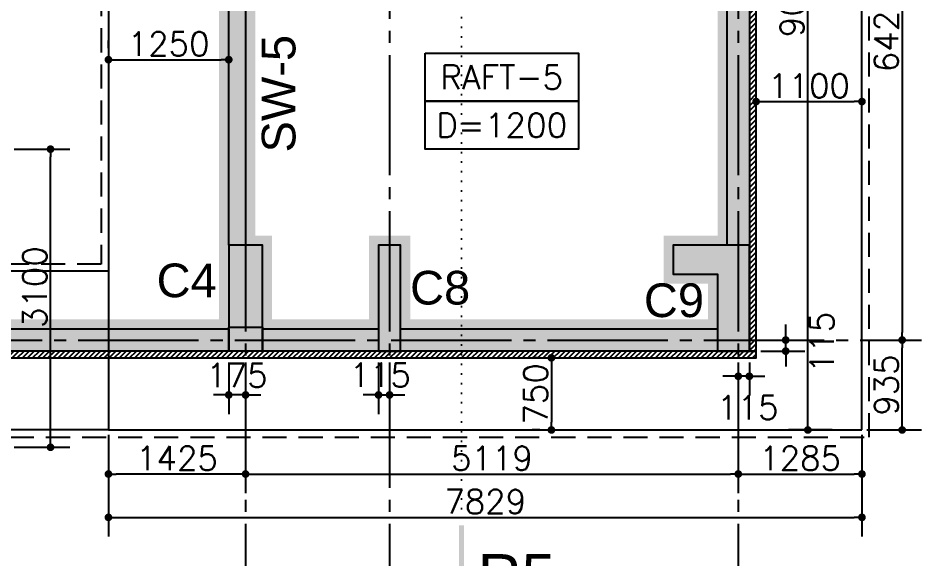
# Model space of a CAD drawing. Extents: x -200722 to 834823, y -494970 to 88783.
# Drawn here: x 318145 to 327616, y 22880 to 28500 of the extents above; entities that cross this region are included whole.
import ezdxf
from ezdxf.enums import TextEntityAlignment as Align

# ---------------------------------------------------------------- set-up
doc = ezdxf.new("R2010")
doc.units = 0
doc.header["$LTSCALE"] = 100
doc.header["$MEASUREMENT"] = 0
doc.header["$PDMODE"] = 34
for name, pattern in [('ACAD_ISO04W100', [30, 24, -3, 0, -3]), ('CL', [3.25, 2.5, -0.25, 0.25, -0.25]), ('DOT', [0.25, 0, -0.25]), ('HIDDEN', [0.375, 0.25, -0.125])]:
    doc.linetypes.add(name, pattern=pattern)
doc.layers.get('0').update_dxf_attribs({"linetype": 'CONTINUOUS'})
doc.layers.get('DEFPOINTS').update_dxf_attribs({"linetype": 'CONTINUOUS'})
for name, color, linetype in [('A-Grid', 5, 'ACAD_ISO04W100'), ('BEAM', 4, 'CONTINUOUS'), ('COL. SHED. STEEL.', 6, 'CONTINUOUS'), ('COL_H', 235, 'CONTINUOUS'), ('DIM', 3, 'CONTINUOUS'), ('F_EXEC', 3, 'HIDDEN'), ('F_FTG1', 11, 'CONTINUOUS'), ('RCCWALL', 6, 'CONTINUOUS'), ('TEXT', 2, 'CONTINUOUS')]:
    doc.layers.add(name, color=color, linetype=linetype)
doc.layers.add('HATCH', color=252, linetype='CONTINUOUS', lineweight=30)
doc.styles.add('AR', font='arial.ttf')
doc.styles.add('ROMANS', font='romans.shx')
doc.styles.get("Standard").update_dxf_attribs({"font": 'simplex.shx'})
doc.styles.add('TIMES-N', font='arial.ttf')
doc.dimstyles.new('01 S.K', dxfattribs={"dimtxt": 230, "dimasz": 100, "dimexe": 200, "dimexo": 100, "dimgap": 50, "dimtad": 1, "dimdec": 0, "dimzin": 0, "dimdsep": 46, "dimtxsty": 'Standard', "dimblk": 'DOT', "dimcen": 0.09, "dimclrd": 4, "dimclre": 4, "dimclrt": 4, "dimadec": 0, "dimazin": 0, "dimtfac": 1, "dimtdec": 0, "dimtofl": 0, "dimtmove": 0, "dimatfit": 3, "dimfxl": 2, "dimtolj": 1, "dimtzin": 0, "dimarcsym": 1})
doc.dimstyles.new('STANDARD$0', dxfattribs={"dimtxt": 2.5, "dimasz": 2.5, "dimexe": 2, "dimexo": 0.7, "dimgap": 0.9, "dimtad": 1, "dimdec": 0, "dimdsep": 46, "dimtxsty": 'ROMANS', "dimcen": 0.09, "dimclrd": 4, "dimclre": 4, "dimclrt": 3, "dimadec": 0, "dimazin": 0, "dimtfac": 1, "dimtdec": 0, "dimtmove": 0, "dimatfit": 3, "dimfxl": 1, "dimtolj": 1, "dimtzin": 0, "dimarcsym": 0})

# ---------------------------------------------------------------- blocks, each defined once
blk = doc.blocks.new('DOT')
at = {"color": 0, "linetype": 'ByBlock'}
blk.add_line((-0.5, 0), (-1, 0), dxfattribs=at)
at = {"color": 0, "linetype": 'ByBlock', "const_width": 0.5}
blk.add_lwpolyline([(-0.25, 0, 1), (0.25, 0, 1)], format="xyb", close=True, dxfattribs=at)
blk = doc.blocks.new('*D374')
at = {"layer": 'BEAM', "color": 0, "lineweight": -2, "transparency": 16777216}
for p, q in [((326961.6, 31574.4), (327529.4, 31574.4)), ((327329.4, 31494.4), (327329.4, 25234.4)), ((326961.6, 25154.4), (327529.4, 25154.4))]:
    blk.add_line(p, q, dxfattribs=at)
at = {"layer": 'DEFPOINTS', "color": 0, "lineweight": -3, "transparency": 16777216}
for p in [(326841.6, 31574.4, 7446.6), (326841.6, 25154.4, 7446.6), (327329.4, 25154.4)]:
    blk.add_point(p, dxfattribs=at)
at = {"layer": 'BEAM', "color": 0, "lineweight": -2, "transparency": 16777216, "xscale": 80, "yscale": 80, "zscale": 80}
for p, rotation in [((327329.4, 31574.4), 90), ((327329.4, 25154.4), 270)]:
    blk.add_blockref('DOT', p, dxfattribs=dict(at, rotation=rotation))
at = {"layer": 'BEAM', "color": 0, "transparency": 16777216, "insert": (327165.4, 28364.4), "char_height": 248, "attachment_point": 5, "rotation": 90}
blk.add_mtext('\\A1;6420', dxfattribs=at)
blk = doc.blocks.new('_DOT')
at = {"color": 0, "linetype": 'ByBlock'}
blk.add_line((-0.5, 0), (-1, 0), dxfattribs=at)
at = {"color": 0, "linetype": 'ByBlock', "const_width": 0.5}
blk.add_lwpolyline([(-0.25, 0, 1), (0.25, 0, 1)], format="xyb", close=True, dxfattribs=at)
blk = doc.blocks.new('*D376')
at = {"layer": 'BEAM', "color": 0, "lineweight": -2, "transparency": 16777216}
for p, q in [((325626.6, 24169.4), (325626.6, 23561.5)), ((326911.6, 24169.4), (326911.6, 23561.5)), ((325706.6, 23761.5), (326831.6, 23761.5))]:
    blk.add_line(p, q, dxfattribs=at)
at = {"layer": 'DEFPOINTS', "color": 0, "transparency": 16777216}
for p in [(325626.6, 24289.4, 7446.6), (326911.6, 24289.4, 7446.6), (326911.6, 23761.5)]:
    blk.add_point(p, dxfattribs=at)
at = {"layer": 'BEAM', "color": 0, "lineweight": -2, "transparency": 16777216, "xscale": 80, "yscale": 80, "zscale": 80, "rotation": 180}
blk.add_blockref('DOT', (325626.6, 23761.5), dxfattribs=at)
at = {"layer": 'BEAM', "color": 0, "lineweight": -2, "transparency": 16777216, "xscale": 80, "yscale": 80, "zscale": 80}
blk.add_blockref('DOT', (326911.6, 23761.5), dxfattribs=at)
at = {"layer": 'BEAM', "color": 0, "transparency": 16777216, "insert": (326269.1, 23925.5), "char_height": 248, "attachment_point": 5}
blk.add_mtext('\\A1;1285', dxfattribs=at)
blk = doc.blocks.new('*D377')
at = {"layer": 'BEAM', "color": 0, "lineweight": -2, "transparency": 16777216}
for p, q in [((319082.6, 24169.4), (319082.6, 23561.5)), ((320507.6, 24169.4), (320507.6, 23561.5)), ((320427.6, 23761.5), (319162.6, 23761.5))]:
    blk.add_line(p, q, dxfattribs=at)
at = {"layer": 'DEFPOINTS', "color": 0, "lineweight": -3, "transparency": 16777216}
for p in [(319082.6, 24289.4, 7446.6), (320507.6, 24289.4, 7446.6), (319082.6, 23761.5)]:
    blk.add_point(p, dxfattribs=at)
at = {"layer": 'BEAM', "color": 0, "lineweight": -2, "transparency": 16777216, "xscale": 80, "yscale": 80, "zscale": 80, "rotation": 180}
blk.add_blockref('DOT', (319082.6, 23761.5), dxfattribs=at)
at = {"layer": 'BEAM', "color": 0, "lineweight": -2, "transparency": 16777216, "xscale": 80, "yscale": 80, "zscale": 80}
blk.add_blockref('DOT', (320507.6, 23761.5), dxfattribs=at)
at = {"layer": 'BEAM', "color": 0, "transparency": 16777216, "insert": (319795.1, 23925.5), "char_height": 248, "attachment_point": 5}
blk.add_mtext('\\A1;1425', dxfattribs=at)
blk = doc.blocks.new('*D378')
at = {"layer": 'BEAM', "color": 0, "lineweight": -2, "transparency": 16777216}
for p, q in [((319082.6, 24169.4), (319082.6, 23110.9)), ((326911.6, 24169.4), (326911.6, 23110.9)), ((319162.6, 23310.9), (326831.6, 23310.9))]:
    blk.add_line(p, q, dxfattribs=at)
at = {"layer": 'DEFPOINTS', "color": 0, "transparency": 16777216}
for p in [(319082.6, 24289.4, 7446.6), (326911.6, 24289.4, 7446.6), (326911.6, 23310.9)]:
    blk.add_point(p, dxfattribs=at)
at = {"layer": 'BEAM', "color": 0, "lineweight": -2, "transparency": 16777216, "xscale": 80, "yscale": 80, "zscale": 80, "rotation": 180}
blk.add_blockref('DOT', (319082.6, 23310.9), dxfattribs=at)
at = {"layer": 'BEAM', "color": 0, "lineweight": -2, "transparency": 16777216, "xscale": 80, "yscale": 80, "zscale": 80}
blk.add_blockref('DOT', (326911.6, 23310.9), dxfattribs=at)
at = {"layer": 'BEAM', "color": 0, "transparency": 16777216, "insert": (322997.1, 23474.9), "char_height": 248, "attachment_point": 5}
blk.add_mtext('\\A1;7829', dxfattribs=at)
blk = doc.blocks.new('*D382')
at = {"layer": 'BEAM', "color": 0, "lineweight": -2, "transparency": 16777216}
for p, q in [((325811.6, 27753.9), (325811.6, 27833.9)), ((326911.6, 27753.9), (326911.6, 27833.9)), ((325891.6, 27633.9), (326831.6, 27633.9))]:
    blk.add_line(p, q, dxfattribs=at)
at = {"layer": 'DEFPOINTS', "color": 0, "transparency": 16777216}
for p in [(325811.6, 27633.9, 7446.6), (326911.6, 27633.9, 7446.6), (326911.6, 27633.9)]:
    blk.add_point(p, dxfattribs=at)
at = {"layer": 'BEAM', "color": 0, "lineweight": -2, "transparency": 16777216, "xscale": 80, "yscale": 80, "zscale": 80, "rotation": 180}
blk.add_blockref('DOT', (325811.6, 27633.9), dxfattribs=at)
at = {"layer": 'BEAM', "color": 0, "lineweight": -2, "transparency": 16777216, "xscale": 80, "yscale": 80, "zscale": 80}
blk.add_blockref('DOT', (326911.6, 27633.9), dxfattribs=at)
at = {"layer": 'BEAM', "color": 0, "transparency": 16777216, "insert": (326361.6, 27797.9), "char_height": 248, "attachment_point": 5}
blk.add_mtext('\\A1;1100', dxfattribs=at)
blk = doc.blocks.new('*D383')
at = {"layer": 'BEAM', "color": 0, "lineweight": -2, "transparency": 16777216}
for p, q in [((323564.8, 24969.4), (323484.8, 24969.4)), ((323684.8, 24889.4), (323684.8, 24299.4)), ((323564.8, 24219.4), (323484.8, 24219.4))]:
    blk.add_line(p, q, dxfattribs=at)
at = {"layer": 'DEFPOINTS', "color": 0, "transparency": 16777216}
for p in [(323684.8, 24969.4, 7446.6), (323684.8, 24219.4, 7446.6), (323684.8, 24219.4)]:
    blk.add_point(p, dxfattribs=at)
at = {"layer": 'BEAM', "color": 0, "lineweight": -2, "transparency": 16777216, "xscale": 80, "yscale": 80, "zscale": 80}
for p, rotation in [((323684.8, 24969.4), 90), ((323684.8, 24219.4), 270)]:
    blk.add_blockref('DOT', p, dxfattribs=dict(at, rotation=rotation))
at = {"layer": 'BEAM', "color": 0, "transparency": 16777216, "insert": (323520.8, 24594.4), "char_height": 248, "attachment_point": 5, "rotation": 90}
blk.add_mtext('\\A1;750', dxfattribs=at)
blk = doc.blocks.new('*D384')
at = {"layer": 'BEAM', "color": 0, "lineweight": -2, "transparency": 16777216}
for p, q in [((319082.6, 28189.4), (319082.6, 28269.4)), ((320332.6, 28189.4), (320332.6, 28269.4)), ((319162.6, 28069.4), (320252.6, 28069.4))]:
    blk.add_line(p, q, dxfattribs=at)
at = {"layer": 'DEFPOINTS', "color": 0, "lineweight": -3, "transparency": 16777216}
for p in [(319082.6, 28069.4, 7446.6), (320332.6, 28069.4, 7446.6), (320332.6, 28069.4)]:
    blk.add_point(p, dxfattribs=at)
at = {"layer": 'BEAM', "color": 0, "lineweight": -2, "transparency": 16777216, "xscale": 80, "yscale": 80, "zscale": 80, "rotation": 180}
blk.add_blockref('DOT', (319082.6, 28069.4), dxfattribs=at)
at = {"layer": 'BEAM', "color": 0, "lineweight": -2, "transparency": 16777216, "xscale": 80, "yscale": 80, "zscale": 80}
blk.add_blockref('DOT', (320332.6, 28069.4), dxfattribs=at)
at = {"layer": 'BEAM', "color": 0, "transparency": 16777216, "insert": (319707.6, 28233.4), "char_height": 248, "attachment_point": 5}
blk.add_mtext('\\A1;1250', dxfattribs=at)
blk = doc.blocks.new('*D387')
at = {"layer": 'BEAM', "color": 0, "lineweight": -2, "transparency": 16777216}
for p, q in [((325626.6, 24919.4), (325626.6, 24577.7)), ((325741.6, 24919.4), (325741.6, 24577.7)), ((325546.6, 24777.7), (325466.6, 24777.7)), ((325741.6, 24777.7), (325626.6, 24777.7)), ((325821.6, 24777.7), (325901.6, 24777.7))]:
    blk.add_line(p, q, dxfattribs=at)
at = {"layer": 'DEFPOINTS', "color": 0, "lineweight": -3, "transparency": 16777216}
for p in [(325626.6, 25039.4, 7446.6), (325741.6, 25039.4, 7446.6), (325626.6, 24777.7)]:
    blk.add_point(p, dxfattribs=at)
at = {"layer": 'BEAM', "color": 0, "lineweight": -2, "transparency": 16777216, "xscale": 80, "yscale": 80, "zscale": 80}
blk.add_blockref('DOT', (325626.6, 24777.7), dxfattribs=at)
at = {"layer": 'BEAM', "color": 0, "lineweight": -2, "transparency": 16777216, "xscale": 80, "yscale": 80, "zscale": 80, "rotation": 180}
blk.add_blockref('DOT', (325741.6, 24777.7), dxfattribs=at)
at = {"layer": 'BEAM', "color": 0, "transparency": 16777216, "insert": (325726.3, 24453.4), "char_height": 248, "attachment_point": 5}
blk.add_mtext('\\A1;115', dxfattribs=at)
blk = doc.blocks.new('*D388')
at = {"layer": 'BEAM', "color": 0, "lineweight": -2, "transparency": 16777216}
for p, q in [((326119.3, 25234.4), (326119.3, 25314.4)), ((325861.6, 25154.4), (326319.3, 25154.4)), ((326119.3, 25039.4), (326119.3, 25154.4)), ((325861.6, 25039.4), (326319.3, 25039.4)), ((326119.3, 24959.4), (326119.3, 24879.4))]:
    blk.add_line(p, q, dxfattribs=at)
at = {"layer": 'DEFPOINTS', "color": 0, "lineweight": -3, "transparency": 16777216}
for p in [(325741.6, 25154.4, 7446.6), (326119.3, 25154.4), (325741.6, 25039.4, 7446.6)]:
    blk.add_point(p, dxfattribs=at)
at = {"layer": 'BEAM', "color": 0, "lineweight": -2, "transparency": 16777216, "xscale": 80, "yscale": 80, "zscale": 80}
for p, rotation in [((326119.3, 25154.4), 270), ((326119.3, 25039.4), 90)]:
    blk.add_blockref('DOT', p, dxfattribs=dict(at, rotation=rotation))
at = {"layer": 'BEAM', "color": 0, "transparency": 16777216, "insert": (326495.6, 25129.6), "char_height": 248, "attachment_point": 5, "rotation": 90}
blk.add_mtext('\\A1;115', dxfattribs=at)
blk = doc.blocks.new('*D389')
at = {"layer": 'BEAM', "color": 0, "lineweight": -2, "transparency": 16777216}
for p, q in [((320332.6, 24919.4), (320332.6, 24383.8)), ((320507.6, 24919.4), (320507.6, 24383.8)), ((320252.6, 24583.8), (320172.6, 24583.8)), ((320507.6, 24583.8), (320332.6, 24583.8)), ((320587.6, 24583.8), (320667.6, 24583.8))]:
    blk.add_line(p, q, dxfattribs=at)
at = {"layer": 'DEFPOINTS', "color": 0, "lineweight": -3, "transparency": 16777216}
for p in [(320332.6, 25039.4, 7446.6), (320507.6, 25039.4, 7446.6), (320332.6, 24583.8)]:
    blk.add_point(p, dxfattribs=at)
at = {"layer": 'BEAM', "color": 0, "lineweight": -2, "transparency": 16777216, "xscale": 80, "yscale": 80, "zscale": 80}
blk.add_blockref('DOT', (320332.6, 24583.8), dxfattribs=at)
at = {"layer": 'BEAM', "color": 0, "lineweight": -2, "transparency": 16777216, "xscale": 80, "yscale": 80, "zscale": 80, "rotation": 180}
blk.add_blockref('DOT', (320507.6, 24583.8), dxfattribs=at)
at = {"layer": 'BEAM', "color": 0, "transparency": 16777216, "insert": (320418.4, 24787.6), "char_height": 248, "attachment_point": 5}
blk.add_mtext('\\A1;175', dxfattribs=at)
blk = doc.blocks.new('*D390')
at = {"layer": 'BEAM', "color": 0, "lineweight": -2, "transparency": 16777216}
for p, q in [((321888.6, 24919.4), (321888.6, 24383.8)), ((322003.6, 24919.4), (322003.6, 24383.8)), ((321808.6, 24583.8), (321728.6, 24583.8)), ((321888.6, 24583.8), (322003.6, 24583.8)), ((322083.6, 24583.8), (322163.6, 24583.8))]:
    blk.add_line(p, q, dxfattribs=at)
at = {"layer": 'DEFPOINTS', "color": 0, "lineweight": -3, "transparency": 16777216}
for p in [(321888.6, 25039.4, 7446.6), (322003.6, 25039.4, 7446.6), (322003.6, 24583.8)]:
    blk.add_point(p, dxfattribs=at)
at = {"layer": 'BEAM', "color": 0, "lineweight": -2, "transparency": 16777216, "xscale": 80, "yscale": 80, "zscale": 80}
blk.add_blockref('DOT', (321888.6, 24583.8), dxfattribs=at)
at = {"layer": 'BEAM', "color": 0, "lineweight": -2, "transparency": 16777216, "xscale": 80, "yscale": 80, "zscale": 80, "rotation": 180}
blk.add_blockref('DOT', (322003.6, 24583.8), dxfattribs=at)
at = {"layer": 'BEAM', "color": 0, "transparency": 16777216, "insert": (321907.1, 24790.3), "char_height": 248, "attachment_point": 5}
blk.add_mtext('\\A1;115', dxfattribs=at)
blk = doc.blocks.new('*D391')
at = {"layer": 'BEAM', "color": 0, "lineweight": -2, "transparency": 16777216}
for p, q in [((326600.7, 33239.4), (326149.4, 33239.4)), ((326349.4, 24299.4), (326349.4, 33159.4)), ((326600.7, 24219.4), (326149.4, 24219.4))]:
    blk.add_line(p, q, dxfattribs=at)
at = {"layer": 'DEFPOINTS', "color": 0, "transparency": 16777216}
for p in [(326349.4, 33239.4), (326720.7, 33239.4, 7446.6), (326720.7, 24219.4, 7446.6)]:
    blk.add_point(p, dxfattribs=at)
at = {"layer": 'BEAM', "color": 0, "lineweight": -2, "transparency": 16777216, "xscale": 80, "yscale": 80, "zscale": 80}
for p, rotation in [((326349.4, 33239.4), 90), ((326349.4, 24219.4), 270)]:
    blk.add_blockref('DOT', p, dxfattribs=dict(at, rotation=rotation))
at = {"layer": 'BEAM', "color": 0, "transparency": 16777216, "insert": (326185.4, 28729.4), "char_height": 248, "attachment_point": 5, "rotation": 90}
blk.add_mtext('\\A1;9020', dxfattribs=at)
blk = doc.blocks.new('*D675')
at = {"layer": 'BEAM', "color": 0, "lineweight": -2, "transparency": 16777216}
for p, q in [((318103.6, 27139.4), (318680.8, 27139.4)), ((318480.8, 24119.4), (318480.8, 27059.4)), ((318103.6, 24039.4), (318680.8, 24039.4))]:
    blk.add_line(p, q, dxfattribs=at)
at = {"layer": 'DEFPOINTS', "color": 0, "lineweight": -3, "transparency": 16777216}
for p in [(317983.6, 27139.4, 7446.6), (318480.8, 27139.4), (317983.6, 24039.4, 7446.6)]:
    blk.add_point(p, dxfattribs=at)
at = {"layer": 'BEAM', "color": 0, "lineweight": -2, "transparency": 16777216, "xscale": 80, "yscale": 80, "zscale": 80}
for p, rotation in [((318480.8, 27139.4), 90), ((318480.8, 24039.4), 270)]:
    blk.add_blockref('DOT', p, dxfattribs=dict(at, rotation=rotation))
at = {"layer": 'BEAM', "color": 0, "transparency": 16777216, "insert": (318316.8, 25704.4), "char_height": 248, "attachment_point": 5, "rotation": 90}
blk.add_mtext('\\A1;3100', dxfattribs=at)
blk = doc.blocks.new('*D737')
at = {"layer": 'BEAM', "color": 0, "lineweight": -2, "transparency": 16777216}
for p, q in [((326961.6, 25154.4), (327529.4, 25154.4)), ((327329.4, 24299.4), (327329.4, 25074.4)), ((326961.6, 24219.4), (327529.4, 24219.4))]:
    blk.add_line(p, q, dxfattribs=at)
at = {"layer": 'DEFPOINTS', "color": 0, "transparency": 16777216}
for p in [(326841.6, 25154.4, 7446.6), (327329.4, 25154.4), (326841.6, 24219.4, 7446.6)]:
    blk.add_point(p, dxfattribs=at)
at = {"layer": 'BEAM', "color": 0, "lineweight": -2, "transparency": 16777216, "xscale": 80, "yscale": 80, "zscale": 80}
for p, rotation in [((327329.4, 25154.4), 90), ((327329.4, 24219.4), 270)]:
    blk.add_blockref('DOT', p, dxfattribs=dict(at, rotation=rotation))
at = {"layer": 'BEAM', "color": 0, "transparency": 16777216, "insert": (327165.4, 24686.9), "char_height": 248, "attachment_point": 5, "rotation": 90}
blk.add_mtext('\\A1;935', dxfattribs=at)
blk = doc.blocks.new('*D1083')
at = {"layer": 'BEAM', "color": 0, "lineweight": -2, "transparency": 16777216}
for p, q in [((320507.6, 24169.4), (320507.6, 23561.5)), ((325626.6, 24169.4), (325626.6, 23561.5)), ((320587.6, 23761.5), (325546.6, 23761.5))]:
    blk.add_line(p, q, dxfattribs=at)
at = {"layer": 'DEFPOINTS', "color": 0, "transparency": 16777216}
for p in [(320507.6, 24289.4, 7446.6), (325626.6, 24289.4, 7446.6), (325626.6, 23761.5)]:
    blk.add_point(p, dxfattribs=at)
at = {"layer": 'BEAM', "color": 0, "lineweight": -2, "transparency": 16777216, "xscale": 80, "yscale": 80, "zscale": 80, "rotation": 180}
blk.add_blockref('DOT', (320507.6, 23761.5), dxfattribs=at)
at = {"layer": 'BEAM', "color": 0, "lineweight": -2, "transparency": 16777216, "xscale": 80, "yscale": 80, "zscale": 80}
blk.add_blockref('DOT', (325626.6, 23761.5), dxfattribs=at)
at = {"layer": 'BEAM', "color": 0, "transparency": 16777216, "insert": (323067.1, 23925.5), "char_height": 248, "attachment_point": 5}
blk.add_mtext('\\A1;5119', dxfattribs=at)
blk = doc.blocks.new('*D3075')
at = {"color": 4, "lineweight": -2, "ltscale": 0.4, "transparency": 16777216}
for p, q in [((341799, 51204.9), (342099, 51204.9)), ((341899, 51104.9), (341899, 25139.4)), ((341799, 25039.4), (342099, 25039.4))]:
    blk.add_line(p, q, dxfattribs=at)
at = {"layer": 'DEFPOINTS', "color": 0, "lineweight": -3, "ltscale": 0.4, "transparency": 16777216}
for p in [(325741.6, 51204.9), (325741.6, 25039.4), (341899, 25039.4)]:
    blk.add_point(p, dxfattribs=at)
at = {"color": 4, "lineweight": -2, "ltscale": 0.4, "transparency": 16777216, "xscale": 100, "yscale": 100, "zscale": 100}
for p, rotation in [((341899, 51204.9), 90), ((341899, 25039.4), 270)]:
    blk.add_blockref('_DOT', p, dxfattribs=dict(at, rotation=rotation))
at = {"color": 4, "lineweight": -3, "ltscale": 0.4, "transparency": 16777216, "insert": (341599, 38122.1), "char_height": 500, "attachment_point": 5, "rotation": 90}
blk.add_mtext('\\A1;26166', dxfattribs=at)
blk = doc.blocks.new('*D3077')
at = {"color": 4, "lineweight": -2, "ltscale": 0.4, "transparency": 16777216}
for p, q in [((306407.6, 21821.1), (306407.6, 21521.1)), ((325811.6, 21821.1), (325811.6, 21521.1)), ((306507.6, 21721.1), (325711.6, 21721.1))]:
    blk.add_line(p, q, dxfattribs=at)
at = {"layer": 'DEFPOINTS', "color": 0, "lineweight": -3, "ltscale": 0.4, "transparency": 16777216}
for p in [(325811.6, 25039.4), (306407.6, 24969.4), (325811.6, 21721.1)]:
    blk.add_point(p, dxfattribs=at)
at = {"color": 4, "lineweight": -2, "ltscale": 0.4, "transparency": 16777216, "xscale": 100, "yscale": 100, "zscale": 100, "rotation": 180}
blk.add_blockref('_DOT', (306407.6, 21721.1), dxfattribs=at)
at = {"color": 4, "lineweight": -2, "ltscale": 0.4, "transparency": 16777216, "xscale": 100, "yscale": 100, "zscale": 100}
blk.add_blockref('_DOT', (325811.6, 21721.1), dxfattribs=at)
at = {"color": 4, "lineweight": -3, "ltscale": 0.4, "transparency": 16777216, "insert": (316109.6, 22021.1), "char_height": 500, "attachment_point": 5}
blk.add_mtext('\\A1;19404', dxfattribs=at)

msp = doc.modelspace()

# ---------------------------------------------------------------- hatches: boundary and pattern name
at = {"layer": 'COL_H', "ltscale": 0.4}
for points in [[(320332.6, 26139.4), (320332.6, 29879.4), (320507.6, 29879.4), (320507.6, 26139.4)], [(320332.6, 25289.4), (320682.6, 25289.4), (320682.6, 26139.4), (320332.6, 26139.4)], [(321888.6, 25039.4), (322118.6, 25039.4), (322118.6, 26139.4), (321888.6, 26139.4)], [(325741.6, 25039.4), (325741.6, 26139.4), (324951.6, 26139.4), (324951.6, 25839.4), (325411.6, 25839.4), (325411.6, 25039.4)], [(320332.6, 25289.4), (320332.6, 25039.4), (320682.6, 25039.4), (320682.6, 25289.4)]]:
    msp.add_hatch(color=256, dxfattribs=at).paths.add_polyline_path(points)
at = {"layer": 'DIM', "ltscale": 0.4}
h = msp.add_hatch(dxfattribs=at)
h.set_pattern_fill('ANSI31', color=256, scale=300, style=0)
h.paths.add_polyline_path([(325811.6, 51274.9), (325741.6, 51274.9), (325741.6, 25039.4), (325811.6, 25039.4)])
h = msp.add_hatch(dxfattribs=at)
h.set_pattern_fill('ANSI31', color=256, scale=300, style=0)
h.paths.add_polyline_path([(308177.6, 25039.4), (304857.6, 25039.4), (304857.6, 24969.4), (308177.6, 24969.4)])
h.paths.add_polyline_path([(312493.6, 25039.4), (308407.6, 25039.4), (308407.6, 24969.4), (312493.6, 24969.4)])
h.paths.add_polyline_path([(325811.6, 25039.4), (312723.6, 25039.4), (312723.6, 24969.4), (325811.6, 24969.4)])
at = {"layer": 'HATCH', "lineweight": -3, "ltscale": 0.4}
for points in [[(325741.6, 26139.4), (325511.6, 26139.4), (325511.6, 29999.4), (325741.6, 29999.4)], [(316858.6, 25269.4), (320332.6, 25269.4), (320332.6, 25039.4), (316858.6, 25039.4)], [(320682.6, 25269.4), (321888.6, 25269.4), (321888.6, 25039.4), (320682.6, 25039.4)], [(322118.6, 25269.4), (325411.6, 25269.4), (325411.6, 25039.4), (322118.6, 25039.4)]]:
    msp.add_hatch(color=256, dxfattribs=at).paths.add_polyline_path(points)

# ---------------------------------------------------------------- linework, layer by layer
at = {"color": 1, "linetype": 'DOT', "ltscale": 4}
msp.add_line((322750.9, 33312.2), (322750.9, 23228.3), dxfattribs=at)
at = {"color": 1, "lineweight": -3, "ltscale": 0.4, "const_width": 200, "elevation": 7446.6}
for points in [[(320332.6, 30229.4), (320332.6, 25269.4), (316858.6, 25269.4)], [(325511.6, 29999.4), (325511.6, 26139.4), (324951.6, 26139.4), (324951.6, 25839.4), (325411.6, 25839.4), (325411.6, 25269.4), (322118.6, 25269.4), (322118.6, 26139.4), (321888.6, 26139.4), (321888.6, 25269.4), (320682.6, 25269.4), (320682.6, 26139.4), (320507.6, 26139.4), (320507.6, 29879.4)]]:
    msp.add_lwpolyline(points, dxfattribs=at)
at = {"layer": 'A-Grid', "color": 8, "linetype": 'CL', "ltscale": 5}
msp.add_line((224519.6, 25154.4, 7446.6), (327010.7, 25154.4, 7446.6), dxfattribs=at)
at = {"layer": 'A-Grid', "color": 8, "linetype": 'CL', "ltscale": 5, "elevation": 7446.6}
for points in [[(320507.6, 62242.9), (320507.6, 13726.9)], [(322003.6, 62242.9), (322003.6, 13726.9)], [(325626.6, 62242.9), (325626.6, 13726.9)]]:
    msp.add_lwpolyline(points, dxfattribs=at)
at = {"layer": 'COL. SHED. STEEL.', "ltscale": 500, "elevation": 7446.6}
for points in [[(320332.6, 26139.4), (320332.6, 29879.4), (320507.6, 29879.4), (320507.6, 26139.4), (320332.6, 26139.4)], [(320332.6, 25289.4), (320682.6, 25289.4), (320682.6, 26139.4), (320332.6, 26139.4), (320332.6, 25289.4)], [(321888.6, 25039.4), (322118.6, 25039.4), (322118.6, 26139.4), (321888.6, 26139.4), (321888.6, 25039.4)], [(325741.6, 25039.4), (325741.6, 26139.4), (324951.6, 26139.4), (324951.6, 25839.4), (325411.6, 25839.4), (325411.6, 25039.4), (325741.6, 25039.4)]]:
    msp.add_lwpolyline(points, dxfattribs=at)
msp.add_lwpolyline([(320332.6, 25289.4), (320682.6, 25289.4), (320682.6, 25039.4), (320332.6, 25039.4)], close=True, dxfattribs=at)
at = {"layer": 'DIM', "color": 1}
msp.add_lwpolyline([(323334, 22239.2, 80, 80, 0), (322750.9, 22239.2, 50, 50, 0), (322750.9, 23228.3, 50, 50, 0)], format="xyseb", dxfattribs=at)
at = {"layer": 'F_EXEC', "ltscale": 10}
for p, q in [((326986.6, 24144.4, 7446.6), (326986.6, 33314.4, 7446.6)), ((319007.6, 25944.4, 7446.6), (318058.6, 25944.4, 7446.6)), ((318058.6, 24144.4, 14893.2), (326986.6, 24144.4, 14893.2))]:
    msp.add_line(p, q, dxfattribs=at)
at = {"layer": 'F_EXEC', "ltscale": 10, "elevation": 7446.6}
msp.add_lwpolyline([(324836.6, 33314.4), (320551.6, 33314.4), (319007.6, 31770.4), (319007.6, 25944.4)], dxfattribs=at)
at = {"layer": 'F_FTG1', "ltscale": 0.4}
for p, q in [((326911.6, 24219.4, 7446.6), (326911.6, 33239.4, 7446.6)), ((319082.6, 25869.4, 7446.6), (317983.6, 25869.4, 7446.6)), ((319082.6, 24219.4, 14893.2), (326911.6, 24219.4, 14893.2))]:
    msp.add_line(p, q, dxfattribs=at)
at = {"layer": 'F_FTG1', "ltscale": 0.4, "elevation": 7446.6}
for points in [[(326911.6, 33239.4), (320582.6, 33239.4), (319082.6, 31739.4), (319082.6, 24289.4)], [(319082.6, 24319.4), (319082.6, 24219.4), (317983.6, 24219.4)]]:
    msp.add_lwpolyline(points, dxfattribs=at)
at = {"layer": 'RCCWALL', "color": 1, "ltscale": 0.4, "elevation": 7446.6}
for points in [[(325811.6, 51274.9), (325741.6, 51274.9), (325741.6, 25039.4), (325811.6, 25039.4)], [(325811.6, 25039.4), (312723.6, 25039.4), (312723.6, 24969.4), (325811.6, 24969.4)]]:
    msp.add_lwpolyline(points, close=True, dxfattribs=at)
at = {"layer": 'RCCWALL', "color": 42, "ltscale": 0.4, "elevation": 7446.6}
for points in [[(325741.6, 26139.4), (325511.6, 26139.4), (325511.6, 29999.4), (325741.6, 29999.4)], [(316858.6, 25269.4), (320332.6, 25269.4), (320332.6, 25039.4), (316858.6, 25039.4)], [(320682.6, 25269.4), (321888.6, 25269.4), (321888.6, 25039.4), (320682.6, 25039.4)], [(322118.6, 25269.4), (325411.6, 25269.4), (325411.6, 25039.4), (322118.6, 25039.4)]]:
    msp.add_lwpolyline(points, close=True, dxfattribs=at)
at = {"layer": 'TEXT'}
for points in [[(322372.1, 28137.2), (323966, 28137.2), (323966, 27637.3), (322372.1, 27637.3)], [(322372.1, 27637.3), (323966, 27637.3), (323966, 27137.4), (322372.1, 27137.4)]]:
    msp.add_lwpolyline(points, close=True, dxfattribs=at)

# ---------------------------------------------------------------- texts
at = {"layer": 'TEXT', "style": 'AR'}
msp.add_text('SW-5', height=350, rotation=90, dxfattribs=at).set_placement((321025.7, 27104.8))
at = {"layer": 'TEXT'}
for s, p in [('RAFT-5', (323169.1, 27887.2)), ('D=1200', (323169.1, 27387.4))]:
    msp.add_text(s, height=250, dxfattribs=at).set_placement(p, align=Align.MIDDLE)
at = {"layer": 'TEXT', "style": 'AR'}
for s, p in [('C4', (319583.1, 25599.8, 3998.7)), ('C8', (322216.5, 25523.7, 3998.7)), ('C9', (324646, 25393.1, 3998.6))]:
    msp.add_text(s, height=350, dxfattribs=at).set_placement(p)
at = {"layer": 'TEXT', "style": 'TIMES-N'}
msp.add_text('R5', height=450, dxfattribs=at).set_placement((322920.4, 22703.7), align=Align.MIDDLE_LEFT)

# ---------------------------------------------------------------- dimensions: what is measured, and where the dimension line sits
at = {"color": 2, "lineweight": -3, "ltscale": 0.4}
dim = msp.add_linear_dim(base=(341899, 25039.3819945), p1=(325741.6237727, 51204.8819945), p2=(325741.6237727, 25039.3819945, 7446.6210069), angle=90, dimstyle='01 S.K', override={"dimtxt": 500, "dimfxl": 100, "dimfxlon": 1}, dxfattribs=at)
dim.commit()
dim.dimension.update_dxf_attribs({"geometry": '*D3075', "text_midpoint": (341599, 38122.1319945)})
dim = msp.add_linear_dim(base=(325811.6, 21721.1), p1=(306407.6, 24969.4, 7446.6), p2=(325811.6, 25039.4, 7446.6), dimstyle='01 S.K', override={"dimtxt": 500, "dimfxl": 100, "dimfxlon": 1}, dxfattribs=at)
dim.commit()
dim.dimension.update_dxf_attribs({"geometry": '*D3077', "text_midpoint": (316109.6, 22021.1)})
at = {"layer": 'BEAM'}
for base, p1, p2, angle, picture, middle in [((326349.4, 33239.4), (326720.7, 24219.4, 7446.6), (326720.7, 33239.4, 7446.6), 90, '*D391', (326185.4, 28729.4)), ((327329.4, 25154.4), (326841.6, 31574.4, 7446.6), (326841.6, 25154.4, 7446.6), 90, '*D374', (327165.4, 28364.4)), ((320332.6, 28069.4), (319082.6, 28069.4, 7446.6), (320332.6, 28069.4, 7446.6), 180, '*D384', (319707.6, 28233.4)), ((326911.6, 27633.9), (325811.6, 27633.9, 7446.6), (326911.6, 27633.9, 7446.6), 180, '*D382', (326361.6, 27797.9)), ((327329.4, 25154.4), (326841.6, 24219.4, 7446.6), (326841.6, 25154.4, 7446.6), 270, '*D737', (327165.4, 24686.9)), ((323684.8, 24219.4, 7446.6), (323684.8, 24969.4, 14893.2), (323684.8, 24219.4, 14893.2), 90, '*D383', (323520.8, 24594.4, 7446.6))]:
    dim = msp.add_linear_dim(base=base, p1=p1, p2=p2, angle=angle, dimstyle='STANDARD$0', override={"dimscale": 8, "dimtxt": 31, "dimasz": 10, "dimexe": 25, "dimexo": 15, "dimgap": 5, "dimzin": 3, "dimtxsty": 'Standard', "dimblk": 'DOT', "dimcen": 3, "dimdle": 1, "dimclrd": 0, "dimclre": 0, "dimclrt": 0, "dimtmove": 2, "dimldrblk": 'DOT', "dimtzin": 3}, dxfattribs=at)
    dim.commit()
    dim.dimension.update_dxf_attribs({"geometry": picture, "text_midpoint": middle})
for base, p1, p2, angle, picture, middle in [((318480.8, 27139.4), (317983.6, 24039.4, 7446.6), (317983.6, 27139.4, 7446.6), 90, '*D675', (318316.8, 25704.4)), ((326119.3, 25154.4), (325741.6, 25039.4, 7446.6), (325741.6, 25154.4, 7446.6), 90, '*D388', (326495.6, 25129.6)), ((320332.6, 24583.8), (320507.6, 25039.4, 7446.6), (320332.6, 25039.4, 7446.6), 180, '*D389', (320418.4, 24787.6)), ((322003.6, 24583.8), (321888.6, 25039.4, 7446.6), (322003.6, 25039.4, 7446.6), 180, '*D390', (321907.1, 24790.3)), ((325626.6, 24777.7), (325741.6, 25039.4, 7446.6), (325626.6, 25039.4, 7446.6), 180, '*D387', (325726.3, 24453.4))]:
    dim = msp.add_linear_dim(base=base, p1=p1, p2=p2, angle=angle, dimstyle='STANDARD$0', override={"dimscale": 8, "dimtxt": 31, "dimasz": 10, "dimexe": 25, "dimexo": 15, "dimgap": 5, "dimzin": 3, "dimtxsty": 'Standard', "dimblk": 'DOT', "dimcen": 3, "dimdle": 1, "dimclrd": 0, "dimclre": 0, "dimclrt": 0, "dimtmove": 2, "dimldrblk": 'DOT', "dimtzin": 3}, dxfattribs=at)
    dim.commit()
    dim.dimension.update_dxf_attribs({"geometry": picture, "text_midpoint": middle, "dimtype": 160})
for base, p1, p2, picture, middle in [((319082.6, 23761.5), (320507.6, 24289.4, 7446.6), (319082.6, 24289.4, 7446.6), '*D377', (319795.1, 23925.5)), ((326911.6, 23310.9), (319082.6, 24289.4, 7446.6), (326911.6, 24289.4, 7446.6), '*D378', (322997.1, 23474.9)), ((325626.6, 23761.5, 7446.6), (320507.6, 24289.4, 14893.2), (325626.6, 24289.4, 14893.2), '*D1083', (323067.1, 23925.5, 7446.6)), ((326911.6, 23761.5), (325626.6, 24289.4, 7446.6), (326911.6, 24289.4, 7446.6), '*D376', (326269.1, 23925.5))]:
    dim = msp.add_linear_dim(base=base, p1=p1, p2=p2, dimstyle='STANDARD$0', override={"dimscale": 8, "dimtxt": 31, "dimasz": 10, "dimexe": 25, "dimexo": 15, "dimgap": 5, "dimzin": 3, "dimtxsty": 'Standard', "dimblk": 'DOT', "dimcen": 3, "dimdle": 1, "dimclrd": 0, "dimclre": 0, "dimclrt": 0, "dimtmove": 2, "dimldrblk": 'DOT', "dimtzin": 3}, dxfattribs=at)
    dim.commit()
    dim.dimension.update_dxf_attribs({"geometry": picture, "text_midpoint": middle})

doc.saveas('drawing.dxf')
